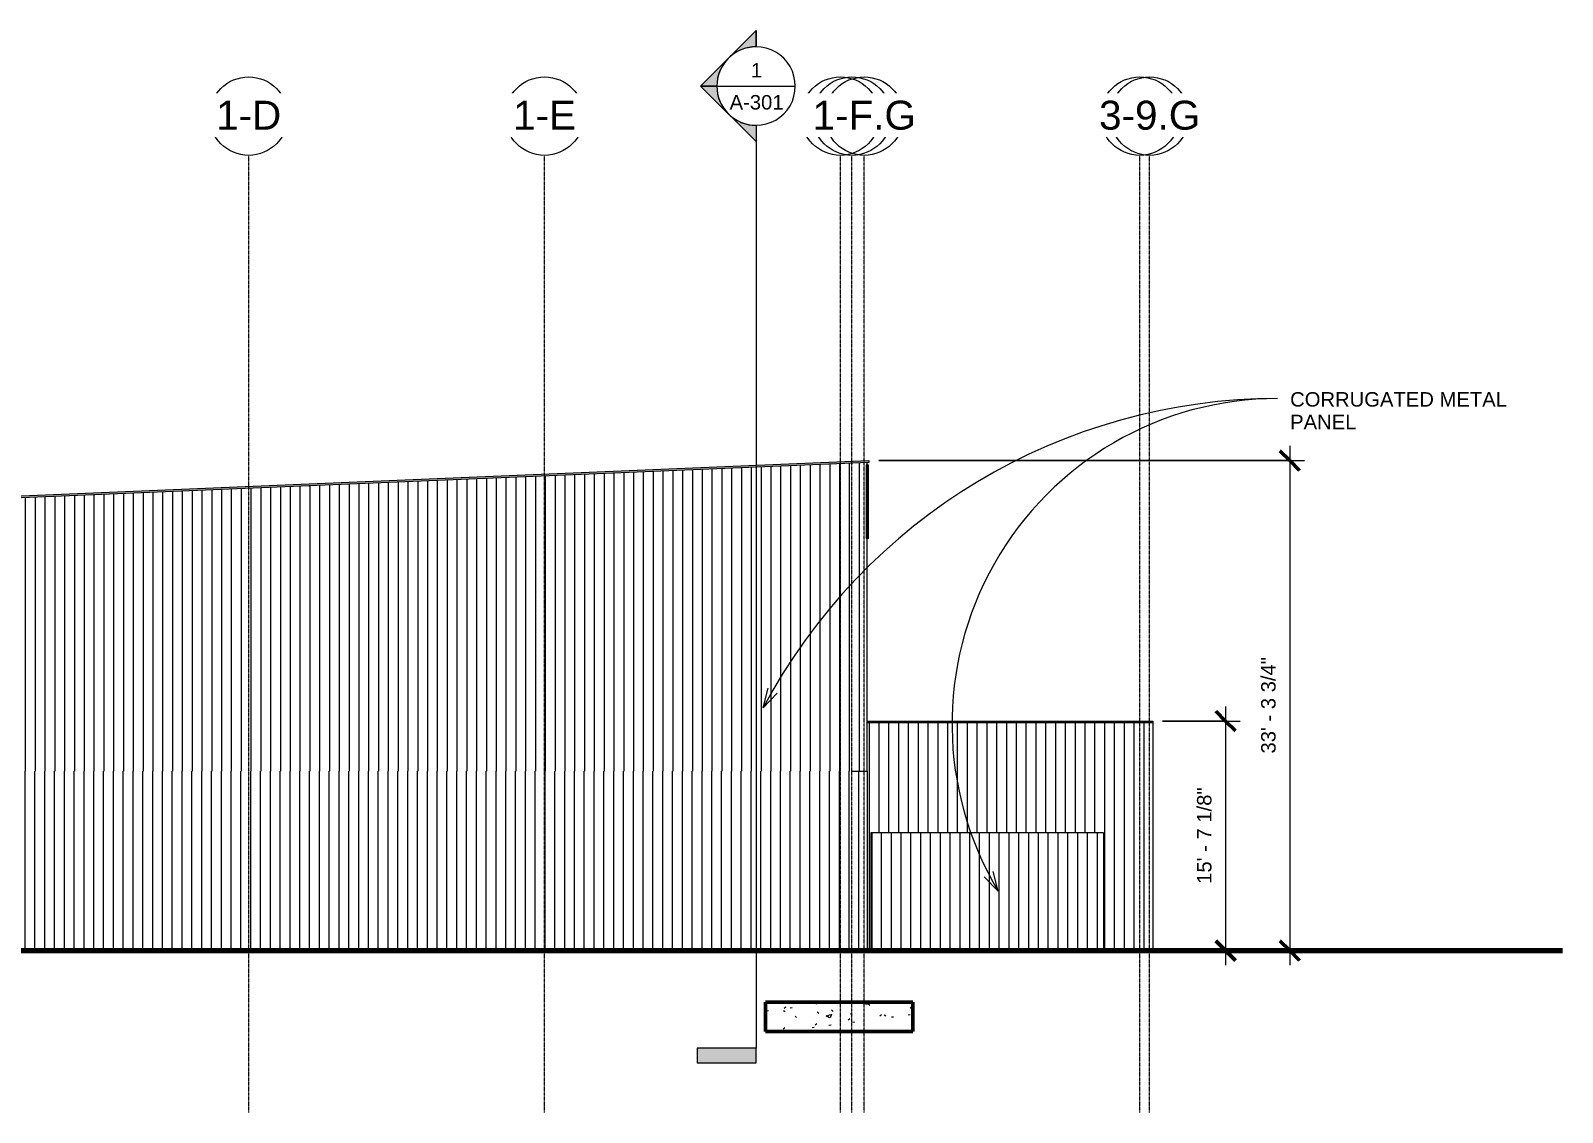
# Model space of a CAD drawing. Header units: inches. Extents: x 20478 to 36684, y -248 to 750.
# Drawn here: x 30172 to 31421, y -132 to 750 of the extents above; entities that cross this region are included whole.
import ezdxf

# ---------------------------------------------------------------- set-up
doc = ezdxf.new("R2010")
doc.units = ezdxf.units.IN
doc.header["$MEASUREMENT"] = 0
doc.linetypes.add('Grid Line 1_2_', pattern=[0.8749999999999999, 0.4999999999999999, -0.125, 0.125, -0.125])
doc.linetypes.add('Hidden 1_8_', pattern=[0.1875, 0.125, -0.06249999999999999])
for name, color, linetype, lineweight in [('A-ANNO-DIMS', 211, 'Continuous', 9), ('A-ANNO-DIMS-128', 211, 'Continuous', 9), ('A-GLAZ-CWMG', 51, 'Continuous', 9), ('A-ROOF', 132, 'Continuous', 13), ('A-WALL-PATT', 111, 'Continuous', 13), ('C-TOPO', 7, 'Continuous', 9), ('G-ANNO-SYMB', 111, 'Continuous', 9), ('G-ANNO-TEXT', 231, 'Continuous', 9), ('L-SITE-WALL', 31, 'Continuous', 13), ('S-COLS', 52, 'Continuous', 9), ('S-FNDN', 32, 'Continuous', 13), ('S-GRID', 1, 'Continuous', 9), ('S-GRID-IDEN', 1, 'Continuous', 9)]:
    doc.layers.add(name, color=color, linetype=linetype, lineweight=lineweight)
doc.styles.add('Arial', font='arial.ttf', dxfattribs={"height": 23.60479041916165})
doc.styles.add('Arial_1', font='arial.ttf', dxfattribs={"height": 11.80239520958083})
doc.dimstyles.new('Linear_-_3_32__Arial', dxfattribs={"dimscale": 12, "dimtxt": 12, "dimasz": 1.333333333333333, "dimexe": 1, "dimexo": 0.6666666666666667, "dimgap": 0.6666666666666666, "dimtad": 1, "dimdec": 4, "dimrnd": 0.0625, "dimzin": 1, "dimdsep": 46, "dimlunit": 4, "dimtxsty": 'Arial_1', "dimblk1": 'OBLIQUE', "dimblk2": 'OBLIQUE', "dimsah": 1, "dimcen": 0.09, "dimdle": 1, "dimazin": 0, "dimtfac": 1, "dimtdec": 4, "dimtix": 1, "dimtmove": 0, "dimatfit": 3, "dimfxl": 1, "dimtvp": 1, "dimtfill": 1, "dimfrac": 2, "dimtolj": 1, "dimtzin": 0, "dimarcsym": 2})
pattern_1 = [(90, (-21143.99, 0), (-8, 4.898587196589413e-16), [])]
pattern_2 = [(90, (-21128.428, 0), (-8, 4.898587196589413e-16), [])]

# ---------------------------------------------------------------- blocks, each defined once
blk = doc.blocks.new('Struct_Sports Complex_2015_rvt-3-Elevation - East')
at = {"layer": 'S-FNDN', "lineweight": 9}
h = blk.add_hatch(dxfattribs=at)
h.set_pattern_fill('FP_26', color=256, style=0, pattern_type=2)
h.set_pattern_definition([(49.99999999999999, (-21183.719, 0), (36.72334526807597, -3.213013744396754), [3.84, -42.24]), (355, (-21183.719, 0), (-7.104427658393422, 38.51274428869819), [3.072, -33.792]), (100.451, (-21180.659, -0.268), (29.6202402309361, 35.29955628137036), [3.263, -35.898]), (46.184, (-21183.719, 10.24), (54.64249959454378, -8.475229203996996), [5.76, -63.36]), (96.636, (-21179.165, 9.533999999999999), (47.85396128632745, 49.87521147029528), [4.895, -53.848]), (351.184, (-21183.719, 10.24), (47.85529001328058, 49.87485271902872), [4.608000000000001, -50.688]), (21, (-21178.599, 7.68), (30.56126151027627, -20.61399621375017), [3.84, -42.24]), (326, (-21178.599, 7.68), (12.45767649527098, 37.12830000604893), [3.072, -33.792]), (71.45100000000001, (-21176.052, 5.962000000000001), (43.02001031181525, 16.51351015899736), [3.263, -35.898]), (37.50000000000001, (-21183.719, 0), (0.6227993475041114, 17.0442796847725), [1.69, -31.693, 1.69, -32.614, -33.92]), (37.50000000000001, (-21183.719, 0), (0.6227993475041114, 17.0442796847725), [-67.686, 1.69, -32.23]), (7.499999999999999, (-21183.719, 0), (13.46940348485243, 20.19387131686852), [1.69, -17.869, 1.69, -30.925, -12.928]), (7.499999999999999, (-21183.719, 0), (13.46940348485243, 20.19387131686852), [-52.173, 1.69, -11.238]), (327.5, (-21195.137, 0), (27.33167723532593, -1.155216215245536), [1.69, -11.11, 1.69, -38.246, -52.992]), (327.5, (-21195.137, 0), (27.33167723532593, -1.155216215245536), [-52.736, 1.69, -51.302]), (317.5, (-21200.257, 0), (29.8590302151041, 5.124979962253555), [1.69, -14.95, 1.69, -24.832, -37.632]), (317.5, (-21200.257, 0), (29.8590302151041, 5.124979962253555), [-43.162, 1.69, -35.942])])
h.paths.add_polyline_path([(-21174.7129835953, -65.99999999999999), (-21084.80281039722, -65.99999999999999), (-21084.80281039722, -42.00000000000068), (-21204.80281039721, -42.00000000000068), (-21204.80281039721, -65.99999999999999)], flags=0)
at = {"layer": 'S-FNDN', "color": 170, "lineweight": 50}
for p, q in [((-21084.80281039722, -41.99999999999999), (-21204.80281039722, -41.99999999999999)), ((-21204.80281039722, -41.99999999999999), (-21204.80281039722, -65.99999999999999)), ((-21084.80281039722, -65.99999999999999), (-21084.80281039722, -41.99999999999999)), ((-21204.80281039722, -65.99999999999999), (-21084.80281039722, -65.99999999999999))]:
    blk.add_line(p, q, dxfattribs=at)
blk = doc.blocks.new('Rectangular Mullion - Profile_Polycarbonate_right-1106855-Elevation - East')
at = {"layer": 'A-GLAZ-CWMG'}
blk.add_hatch(color=256, dxfattribs=at).paths.add_polyline_path([(-21120.72216586411, 336.1878589608713), (-21120.72216586411, 396.2161618504139), (-21122.84816586411, 396.2161618504139), (-21122.84816586411, 336.1878589608713)], flags=0)
for p, q in [((-21122.84816586411, 396.2161618504139), (-21120.72216586411, 396.2161618504139)), ((-21122.84816586411, 396.2161618504139), (-21122.84816586411, 336.1878589608713)), ((-21120.72216586411, 336.1878589608713), (-21120.72216586411, 396.2161618504139)), ((-21120.72216586411, 336.1878589608713), (-21122.84816586411, 336.1878589608713))]:
    blk.add_line(p, q, dxfattribs=at)
blk = doc.blocks.new('HSS-Hollow Structural Section-Column - HSS4X4X1_4-1001889-Elevation - East')
at = {"layer": 'S-COLS'}
for points in [[(-21118.69481039726, 0), (-21118.46181039726, 0), (-21118.46181039726, 95.99999999999999), (-21118.92781039726, 95.99999999999999), (-21118.92781039726, 0), (-21118.86537823543, 0)], [(-21118.05281039726, 0), (-21118.05281039726, 95.99999999999999), (-21118.46181039726, 95.99999999999999), (-21118.46181039726, 0)]]:
    blk.add_hatch(color=256, dxfattribs=at).paths.add_polyline_path(points, flags=0)
for p, q in [((-21118.92781039726, 95.99999999999999), (-21118.92781039726, 0)), ((-21118.46181039726, 95.99999999999999), (-21118.92781039726, 95.99999999999999)), ((-21118.05281039726, 95.99999999999999), (-21118.46181039726, 95.99999999999999))]:
    blk.add_line(p, q, dxfattribs=at)
at = {"layer": 'S-COLS', "linetype": 'Hidden 1_8_'}
blk.add_line((-21118.69481039726, 0), (-21118.69481039726, 95.99999999999999), dxfattribs=at)
blk = doc.blocks.new('Grid - Grid Head - Circle-14747-Elevation - East')
at = {"layer": 'S-GRID-IDEN'}
blk.add_circle((-21143.80281039721, 680.65882395779), 32, dxfattribs=at)
blk = doc.blocks.new('Section - 3_32_ x 3_8_-18514-Elevation - East')
at = {"layer": 'G-ANNO-SYMB'}
blk.add_hatch(color=256, dxfattribs=at).paths.add_polyline_path([(-22107.83308806946, -79.66080684492701), (-22059.83308806946, -79.66080684492745), (-22059.83308806946, -91.66080684492744), (-22107.83308806946, -91.660806844927)], flags=0)
for p, q in [((-22107.83308806946, -79.66080684492701), (-22107.83308806946, -91.660806844927)), ((-22059.83308806946, -79.66080684492745), (-22107.83308806946, -79.66080684492701)), ((-22059.83308806946, -91.66080684492744), (-22059.83308806946, -79.66080684492745)), ((-22107.83308806946, -91.660806844927), (-22059.83308806946, -91.66080684492744))]:
    blk.add_line(p, q, dxfattribs=at)
blk = doc.blocks.new('Section - Section Head - Filled-1526-Elevation - East')
at = {"layer": 'G-ANNO-SYMB'}
h = blk.add_hatch(color=256, dxfattribs=at)
edge = h.paths.add_edge_path(flags=0)
edge.add_arc((-22059.83308806946, 577.1570754422743), 32.04164745461797, 90.00000000000011, 132.0783950246238, ccw=False)
edge.add_line((-22059.83308806946, 609.1987228968924), (-22059.83308806946, 622.4119094382131))
edge.add_line((-22059.83308806946, 622.4119094382131), (-22081.30569521164, 600.9393022960306))
h = blk.add_hatch(color=256, dxfattribs=at)
edge = h.paths.add_edge_path(flags=0)
edge.add_line((-22082.46050506743, 599.7844924402436), (-22105.0879220654, 577.1570754422743))
edge.add_line((-22105.0879220654, 577.1570754422743), (-22091.83308806946, 577.1570754422742))
edge.add_arc((-22059.83308806946, 577.1570754422738), 32.00000000000026, 135.0000000000001, 179.9999999999997, ccw=False)
h = blk.add_hatch(color=256, dxfattribs=at)
edge = h.paths.add_edge_path(flags=0)
edge.add_arc((-22059.83308806946, 577.157075442274), 31.99999999999976, 180.0000000000001, 224.9999999999999, ccw=False)
edge.add_line((-22091.83308806946, 577.1570754422742), (-22105.0879220654, 577.1570754422743))
edge.add_line((-22105.0879220654, 577.1570754422743), (-22082.46050506743, 554.5296584443047))
h = blk.add_hatch(color=256, dxfattribs=at)
edge = h.paths.add_edge_path(flags=0)
edge.add_line((-22081.30569521164, 553.3748485885177), (-22059.83308806946, 531.9022414463349))
edge.add_line((-22059.83308806946, 531.9022414463349), (-22059.83308806946, 545.1154279876556))
edge.add_arc((-22059.83308806946, 577.1570754422739), 32.04164745461852, 227.9216049753765, 270, ccw=False)
for p, q in [((-22105.0879220654, 577.1570754422743), (-22059.83308806946, 622.4119094382131)), ((-22081.30569521164, 600.9393022960306), (-22059.83308806946, 622.4119094382131)), ((-22059.83308806946, 609.1570754422742), (-22059.83308806946, 622.4119094382131)), ((-22059.83308806946, 622.4119094382131), (-22059.83308806946, 609.1987228968924)), ((-22105.0879220654, 577.1570754422743), (-22082.46050506743, 599.7844924402436)), ((-22105.0879220654, 577.1570754422743), (-22059.83308806946, 531.9022414463352)), ((-22091.83308806946, 577.1570754422742), (-22105.0879220654, 577.1570754422743)), ((-22082.46050506743, 554.5296584443047), (-22105.0879220654, 577.1570754422743)), ((-22105.0879220654, 577.1570754422743), (-22091.83308806946, 577.1570754422742)), ((-22059.83308806946, 531.9022414463349), (-22081.30569521164, 553.3748485885177)), ((-22059.83308806946, 545.1570754422742), (-22059.83308806946, 531.9022414463352)), ((-22059.83308806946, 545.1154279876556), (-22059.83308806946, 531.9022414463349))]:
    blk.add_line(p, q, dxfattribs=at)
for centre, radius, start, end in [((-22059.83308806946, 577.157075442274), 31.99999999999982, 89.9999999999998, 269.9999999999994), ((-22059.83308806946, 577.1570754422738), 32.00000000000026, 134.9999999999998, 179.9999999999994), ((-22059.83308806946, 577.1570754422743), 32.04164745461797, 89.9999999999997, 132.0783950246234), ((-22059.83308806946, 577.157075442274), 32, 269.9999999999996, 90), ((-22059.83308806946, 577.157075442274), 31.99999999999976, 179.9999999999997, 224.9999999999996), ((-22059.83308806946, 577.1570754422739), 32.04164745461852, 227.9216049753761, 269.9999999999996)]:
    blk.add_arc(centre, radius, start, end, dxfattribs=at)
blk = doc.blocks.new('DIMBLOCK1-Elevation - East')
at = {"layer": 'A-ANNO-DIMS-128', "lineweight": 50}
for p, q in [((31146.53114894823, 187.1445272975577), (31138.53114894823, 195.1445272975577)), ((31146.53114894823, 187.1445272975577), (31154.53114894823, 179.1445272975577)), ((31146.53114894823, 0), (31138.53114894823, 8.000000000000005)), ((31146.53114894823, 0), (31154.53114894823, -8.000000000000005))]:
    blk.add_line(p, q, dxfattribs=at)
at = {"layer": 'A-ANNO-DIMS-128'}
for p, q in [((31146.53114894823, 199.1445272975578), (31146.53114894823, -12)), ((31095.11058741301, 187.1445272975577), (31158.53114894823, 187.1445272975577)), ((31146.53114894823, 187.1445272975577), (31095.11058741301, 187.1445272975577)), ((31149.84485744722, 0), (31134.53114894823, 0)), ((31146.53114894823, 0), (31149.84485744722, 0))]:
    blk.add_line(p, q, dxfattribs=at)
at = {"layer": 'A-ANNO-DIMS-128', "color": 0, "insert": (31123.22106143096, 54.43380211031734), "char_height": 11.80239520958084, "width": 93.93230769230769, "attachment_point": 1, "rotation": 90, "line_spacing_factor": 0.9385317878468563, "style": 'Arial_1', "bg_fill": 3, "box_fill_scale": 1.25, "bg_fill_color": 0, "bg_fill_transparency": 0}
blk.add_mtext('15\' - 7 1/8"', dxfattribs=at)
blk = doc.blocks.new('_Oblique')
at = {"color": 0, "linetype": 'ByBlock', "lineweight": -2}
blk.add_line((-0.5, -0.5), (0.5, 0.5), dxfattribs=at)
blk = doc.blocks.new('DIMBLOCK2-Elevation - East')
at = {"layer": 'A-ANNO-DIMS-128'}
for p, q in [((30863.71041174989, 399.7294006055229), (31210.82745312588, 399.7294006055229)), ((31198.82745312588, 399.7294006055229), (30863.71041174989, 399.7294006055229)), ((31198.82745312588, 411.7294006055229), (31198.82745312588, -12)), ((31202.14116162486, 0), (31186.82745312588, 0)), ((31198.82745312588, 0), (31202.14116162486, 0))]:
    blk.add_line(p, q, dxfattribs=at)
at = {"layer": 'A-ANNO-DIMS-128', "lineweight": 50}
for p, q in [((31198.82745312588, 399.7294006055229), (31190.82745312588, 407.7294006055228)), ((31198.82745312588, 399.7294006055229), (31206.82745312588, 391.7294006055229)), ((31198.82745312588, 0), (31190.82745312588, 8.000000000000005)), ((31198.82745312588, 0), (31206.82745312588, -8.000000000000005))]:
    blk.add_line(p, q, dxfattribs=at)
at = {"layer": 'A-ANNO-DIMS-128', "color": 0, "insert": (31175.51736560861, 160.7262387642999), "char_height": 11.80239520958084, "width": 93.93230769230769, "attachment_point": 1, "rotation": 90, "line_spacing_factor": 0.9385317878468563, "style": 'Arial_1', "bg_fill": 3, "box_fill_scale": 1.25, "bg_fill_color": 0, "bg_fill_transparency": 0}
blk.add_mtext('33\' - 3 3/4"', dxfattribs=at)

msp = doc.modelspace()

# ---------------------------------------------------------------- hatches: boundary and pattern name
at = {"layer": 'A-ROOF', "lineweight": 5}
for points in [[(29540.35958741225, 343.4218147394344), (30855.71041174989, 398.2280990868398), (30855.71041174989, 399.729400605523), (29540.35958741225, 344.9231162581177)], [(31087.110587413, 185.6432257788744), (31087.110587413, 187.1445272975577), (30854.36058741251, 187.1445272975577), (30854.36058741251, 185.6432257788744), (30956.38174754772, 185.6432257788744)]]:
    msp.add_hatch(color=256, dxfattribs=at).paths.add_polyline_path(points, flags=0)
at = {"layer": 'A-WALL-PATT', "lineweight": 9}
h = msp.add_hatch(dxfattribs=at)
h.set_pattern_fill('FP_25', color=256, style=0, pattern_type=2)
h.set_pattern_definition([(90, (-21128.053, 0), (-8, 4.898587196589413e-16), [])])
h.paths.add_polyline_path([(30854.36058741251, 146.2500000002039), (30854.36058741251, 398.1718564061159), (29742.48558741236, 351.8437314061059), (29742.48558741236, 146.2500000002073), (30841.1105874125, 146.2500000002039)], flags=0)
h = msp.add_hatch(dxfattribs=at)
h.set_pattern_fill('FP_21', color=256, style=0, pattern_type=2)
h.set_pattern_definition(pattern_1)
h.paths.add_polyline_path([(30854.36058741251, 0), (30857.23558741242, 0), (30857.23558741242, 95.99999999999999), (31046.86058741242, 95.99999999999999), (31046.86058741242, 0), (31075.86058741315, 0), (31075.86058741315, 185.6432257788785), (30854.36058741251, 185.6432257788744), (30854.36058741251, 17.97388833211425)], flags=0)
h = msp.add_hatch(dxfattribs=at)
h.set_pattern_fill('FP_21', color=256, style=0, pattern_type=2)
h.set_pattern_definition(pattern_1)
h.paths.add_polyline_path([(31075.86058741315, 0), (31087.11058741315, 0), (31087.11058741315, 185.6432257788792), (31075.86058741315, 185.6432257788785), (31075.86058741315, 76.55988833211403)], flags=0)
h = msp.add_hatch(dxfattribs=at)
h.set_pattern_fill('FP_23', color=256, style=0, pattern_type=2)
h.set_pattern_definition(pattern_2)
h.paths.add_polyline_path([(30142.99224754772, 0), (30841.1105874125, 0), (30841.1105874125, 146.2500000002053), (29742.48558741236, 146.2500000002053), (29742.48558741236, 0), (30104.25941421439, 0)], flags=0)
h = msp.add_hatch(dxfattribs=at)
h.set_pattern_fill('FP_23', color=256, style=0, pattern_type=2)
h.set_pattern_definition(pattern_2)
h.paths.add_polyline_path([(30841.1105874125, 0), (30854.36058741251, 0), (30854.36058741251, 146.25), (30841.1105874125, 146.25), (30841.1105874125, 17.97388833211425)], flags=0)
h = msp.add_hatch(dxfattribs=at)
h.set_pattern_fill('FP_24', color=256, style=0, pattern_type=2)
h.set_pattern_definition([(90, (-21118.053, 0), (-8, 4.898587196589413e-16), [])])
h.paths.add_polyline_path([(30956.38174754772, 0), (31045.36058741242, 0), (31045.36058741242, 95.99999999999999), (30858.11058741243, 95.99999999999999), (30858.11058741243, 0), (30922.67500507173, 0)], flags=0)

# ---------------------------------------------------------------- linework, layer by layer
at = {"layer": 'A-ROOF'}
for p, q in [((29540.35958741226, 344.9231162581171), (30855.71041174989, 399.7294006055229)), ((30855.71041174989, 399.7294006055229), (30855.71041174989, 398.2280990868398)), ((30855.71041174989, 398.2280990868398), (29540.35958741226, 343.421814739434)), ((30854.36058741251, 187.1445272975577), (31087.110587413, 187.1445272975577)), ((31087.110587413, 187.1445272975577), (31087.110587413, 185.6432257788747))]:
    msp.add_line(p, q, dxfattribs=at)
at = {"layer": 'C-TOPO'}
for p, q in [((29636.06574155969, 0), (30874.65265562219, 0)), ((30874.65265562219, 0), (30922.67316343469, 0)), ((31421.17574754772, 0), (30922.67316343469, 0))]:
    msp.add_line(p, q, dxfattribs=at)
at = {"layer": 'C-TOPO', "lineweight": 70}
for p, q in [((29636.06705487126, 0), (30874.65290682571, 0)), ((30874.65290682571, 0), (30922.67500507173, 0)), ((30922.67500507173, 0), (31421.17574754772, 0))]:
    msp.add_line(p, q, dxfattribs=at)
at = {"layer": 'G-ANNO-SYMB'}
msp.add_line((30763.64078783115, 673.1570754422744), (30763.64078783115, -79.66080684492748), dxfattribs=at)
at = {"layer": 'G-ANNO-TEXT', "color": 145}
for p, q in [((30769.44098320437, 198.040237978701), (30773.42782691593, 214.1177082482755)), ((30769.44098320437, 198.040237978701), (30780.93242627428, 209.9703138049609)), ((30961.16495692374, 48.37180771479816), (30957.1037349613, 64.43065104865035)), ((30961.16495692374, 48.37180771479816), (30949.61841386693, 60.24856301608515))]:
    msp.add_line(p, q, dxfattribs=at)
for centre, radius, end in [((31188.9316843227, -24.649652550496), 474.934980464331, 152.0380559099026), ((31188.9316843227, 184.7902038344997), 265.4951240793357, 210.9190402101166)]:
    msp.add_arc(centre, radius, 89.99999999999994, end, dxfattribs=at)
at = {"layer": 'L-SITE-WALL'}
for p, q in [((30854.36058741251, 146.2500000002037), (30854.36058741251, 398.1718564061158)), ((31087.11058741315, 185.6432257788789), (30854.36058741251, 185.6432257788746)), ((31087.11058741315, 185.6432257788789), (31087.11058741315, 0)), ((30841.1105874125, 146.25), (30854.36058741251, 146.25)), ((30841.1105874125, 146.2500000002038), (30854.36058741251, 146.2500000002037)), ((30854.36058741251, 146.25), (30854.36058741251, 0)), ((31046.86058741242, 95.99999999999999), (30858.11058741243, 95.99999999999999)), ((30858.11058741243, 95.99999999999999), (30858.11058741243, 0)), ((31046.86058741242, 95.99999999999999), (31046.86058741242, 0))]:
    msp.add_line(p, q, dxfattribs=at)
at = {"layer": 'S-GRID', "linetype": 'Grid Line 1_2_'}
for p, q in [((30349.86058741246, -132), (30349.86058741246, 648.6588239577904)), ((30349.86058741247, -132), (30349.86058741247, 648.6588239577904)), ((30591.11058741246, -132), (30591.11058741246, 648.6588239577904)), ((30591.11058741247, -132), (30591.11058741247, 648.6588239577904)), ((30832.36058741247, -132), (30832.36058741247, 648.6588239577904)), ((30841.8605874125, -132), (30841.8605874125, 648.6588239577904))]:
    msp.add_line(p, q, dxfattribs=at)

# ---------------------------------------------------------------- block references
at = {"color": 170, "lineweight": 5}
msp.add_blockref('Struct_Sports Complex_2015_rvt-3-Elevation - East', (51976.16339780969, 0), dxfattribs=at)
at = {"layer": 'A-GLAZ-CWMG'}
msp.add_blockref('Rectangular Mullion - Profile_Polycarbonate_right-1106855-Elevation - East', (51976.16339780969, 0), dxfattribs=at)
at = {"layer": 'G-ANNO-SYMB'}
msp.add_blockref('Section - 3_32_ x 3_8_-18514-Elevation - East', (52823.47387590062, 0), dxfattribs=at)
at = {"layer": 'S-COLS'}
msp.add_blockref('HSS-Hollow Structural Section-Column - HSS4X4X1_4-1001889-Elevation - East', (51976.16339780969, 0), dxfattribs=at)
at = {"layer": 'S-GRID-IDEN'}
for p in [(51493.66339780969, 0), (51734.91339780969, 0), (51976.16339780969, 0), (52220.4133978097, 0)]:
    msp.add_blockref('Grid - Grid Head - Circle-14747-Elevation - East', p, dxfattribs=at)

# ---------------------------------------------------------------- texts
at = {"layer": 'G-ANNO-SYMB', "char_height": 11.80239520958083, "attachment_point": 2, "line_spacing_factor": 0.9385317878468564, "style": 'Arial_1'}
for s, insert, width in [('1', (30764.05061447241, 724.0492415347439), 10.94399999999999), ('A-301', (30764.05061447241, 697.8675826156335), 52.41599999999995)]:
    msp.add_mtext(s, dxfattribs=dict(at, insert=insert, width=width))
at = {"layer": 'G-ANNO-TEXT', "color": 145, "insert": (31199.1716843227, 455.5338769695701), "char_height": 11.80239520958084, "width": 210.0959999999999, "attachment_point": 1, "line_spacing_factor": 0.9385317878468563, "style": 'Arial_1', "bg_fill": 3, "box_fill_scale": 1.25, "bg_fill_color": 0, "bg_fill_transparency": 0}
msp.add_mtext('CORRUGATED METAL\\PPANEL', dxfattribs=at)

# ---------------------------------------------------------------- next in the draw order: texts
at = {"layer": 'S-GRID-IDEN', "char_height": 23.60479041916165, "width": 56.73599999999995, "attachment_point": 2, "line_spacing_factor": 0.9385317878468564, "style": 'Arial', "bg_fill": 3, "box_fill_scale": 1.25, "bg_fill_color": 0, "bg_fill_transparency": 0}
for s, insert in [('3-6', (30349.85443587776, 693.2413152310337)), ('3-7', (30591.10443587776, 693.2413152310337)), ('3-8', (30832.35443587776, 693.2413152310337)), ('3-9', (31076.60443587776, 693.2413152310337))]:
    msp.add_mtext(s, dxfattribs=dict(at, insert=insert))

# ---------------------------------------------------------------- next in the draw order: dimensions: what is measured, and where the dimension line sits
at = {"layer": 'A-ANNO-DIMS'}
dim = msp.add_linear_dim(base=(31146.53114894823, 3.204912778881677e-15), p1=(31087.110587413, 187.1445272975577), p2=(31157.84485744722, 0), angle=89.99999999999991, dimstyle='Linear_-_3_32__Arial', override={"dimpost": '<>', "dimfxl": 200.0660167412227}, dxfattribs=at)
dim.commit()
dim.dimension.update_dxf_attribs({"geometry": 'DIMBLOCK1-Elevation - East', "text_midpoint": (31132.42868263109, 93.57226364878387)})

# ---------------------------------------------------------------- next in the draw order: linework, layer by layer
at = {"layer": 'G-ANNO-SYMB'}
msp.add_line((30731.64078783116, 705.1570754422742), (30795.64078783116, 705.1570754422742), dxfattribs=at)

# ---------------------------------------------------------------- next in the draw order: block references
msp.add_blockref('Section - Section Head - Filled-1526-Elevation - East', (52823.47387590062, 127.9999999999997), dxfattribs=at)
at = {"layer": 'S-GRID-IDEN'}
for p in [(51493.6633978097, 0), (51734.9133978097, 0), (51985.66339780973, 0), (52228.4133978097, 0)]:
    msp.add_blockref('Grid - Grid Head - Circle-14747-Elevation - East', p, dxfattribs=at)

# ---------------------------------------------------------------- next in the draw order: dimensions: what is measured, and where the dimension line sits
at = {"layer": 'A-ANNO-DIMS'}
dim = msp.add_linear_dim(base=(31198.82745312588, 3.204912778881677e-15), p1=(30855.71041174989, 399.7294006055229), p2=(31210.14116162486, 0), angle=89.99999999999991, dimstyle='Linear_-_3_32__Arial', override={"dimpost": '<>', "dimfxl": 534.2328613679515}, dxfattribs=at)
dim.commit()
dim.dimension.update_dxf_attribs({"geometry": 'DIMBLOCK2-Elevation - East', "text_midpoint": (31184.72096143517, 199.8647003027664)})

# ---------------------------------------------------------------- next in the draw order: linework, layer by layer
at = {"layer": 'S-GRID', "linetype": 'Grid Line 1_2_'}
for p, q in [((30851.8605874125, -132), (30851.8605874125, 648.6588239577904)), ((31076.61058741247, -132), (31076.61058741247, 648.6588239577904)), ((31084.61058741247, -132), (31084.61058741247, 648.6588239577904))]:
    msp.add_line(p, q, dxfattribs=at)

# ---------------------------------------------------------------- next in the draw order: texts
at = {"layer": 'S-GRID-IDEN', "char_height": 23.60479041916165, "attachment_point": 2, "line_spacing_factor": 0.9385317878468564, "style": 'Arial', "bg_fill": 3, "box_fill_scale": 1.25, "bg_fill_color": 0, "bg_fill_transparency": 0}
for s, insert, width in [('1-D', (30349.85443587776, 693.2413152310337), 63.07199999999995), ('1-E', (30591.10443587776, 693.2413152310337), 61.05599999999994), ('1-F', (30841.8544358778, 693.2413152310337), 58.75199999999995), ('3-9.G', (31084.60443587776, 693.2413152310337), 98.20799999999991)]:
    msp.add_mtext(s, dxfattribs=dict(at, insert=insert, width=width))

# ---------------------------------------------------------------- next in the draw order: block references
at = {"layer": 'S-GRID-IDEN'}
msp.add_blockref('Grid - Grid Head - Circle-14747-Elevation - East', (51995.66339780973, 0), dxfattribs=at)

# ---------------------------------------------------------------- next in the draw order: texts
at = {"layer": 'S-GRID-IDEN', "insert": (30851.85443587779, 693.2413152310337), "char_height": 23.60479041916165, "width": 100.2239999999999, "attachment_point": 2, "line_spacing_factor": 0.9385317878468564, "style": 'Arial', "bg_fill": 3, "box_fill_scale": 1.25, "bg_fill_color": 0, "bg_fill_transparency": 0}
msp.add_mtext('1-F.G', dxfattribs=at)

doc.saveas('drawing.dxf')
